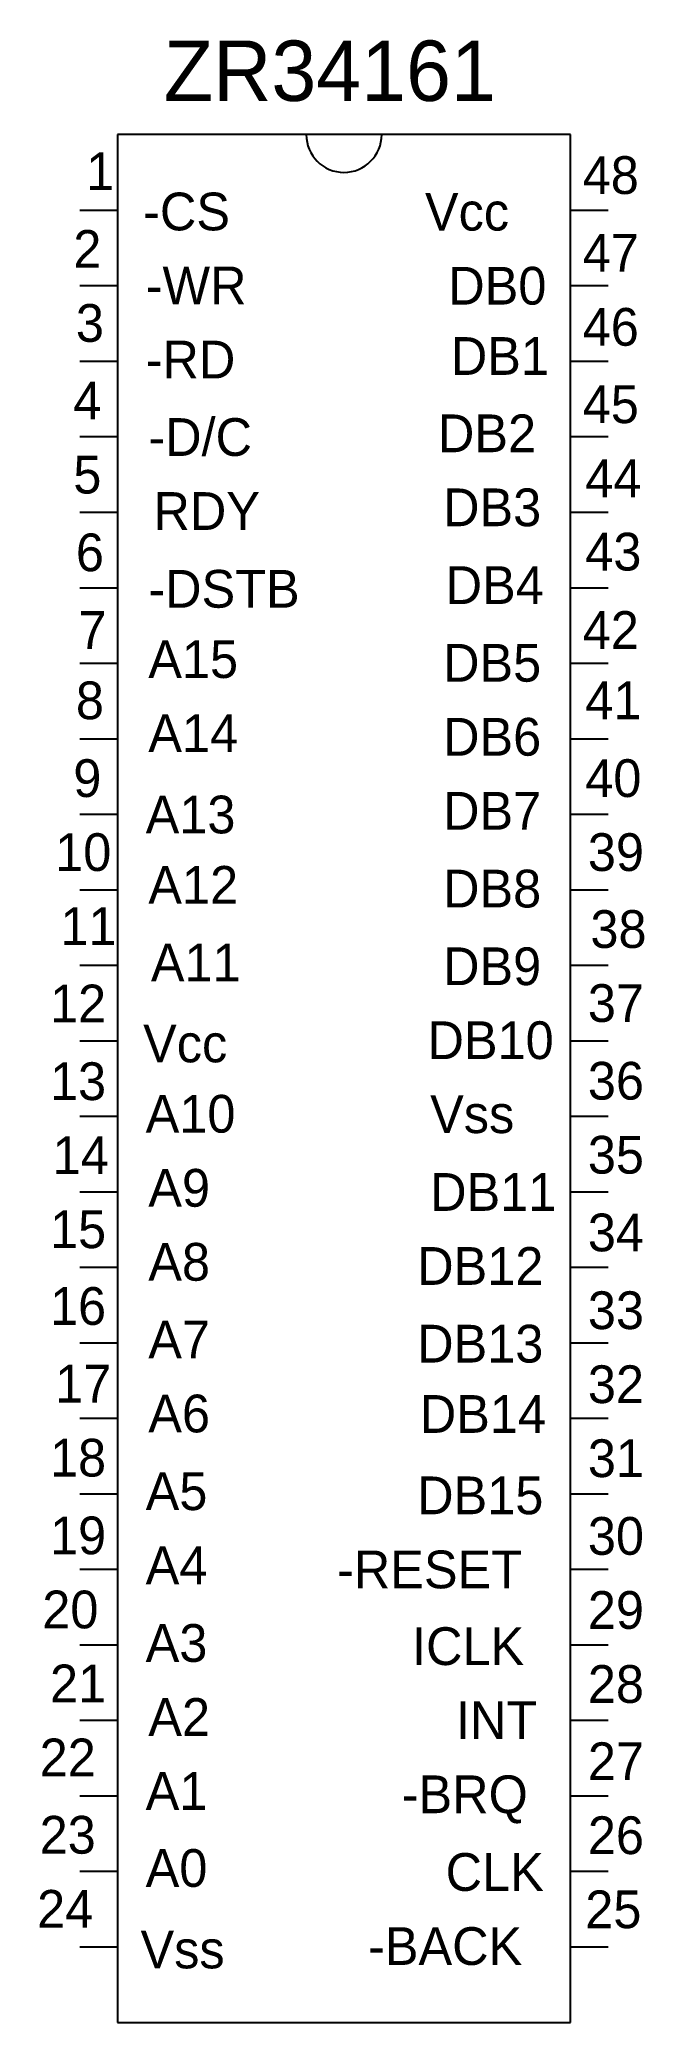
# Model space of a CAD drawing. Extents: x 6.45 to 7.25, y 3.3 to 5.93.
import ezdxf

# ---------------------------------------------------------------- set-up
doc = ezdxf.new("R2010")
doc.units = 0
doc.header["$MEASUREMENT"] = 0
doc.layers.get('0').update_dxf_attribs({"linetype": 'CONTINUOUS'})

msp = doc.modelspace()

# ---------------------------------------------------------------- linework, layer by layer
for p, q in [((6.55, 5.8), (6.55, 3.3)), ((7.15, 5.8), (6.55, 5.8)), ((7.15, 3.3), (7.15, 5.8)), ((6.5, 5.7), (6.55, 5.7)), ((7.15, 5.7), (7.2, 5.7)), ((6.5, 5.6), (6.55, 5.6)), ((7.15, 5.6), (7.2, 5.6)), ((6.5, 5.5), (6.55, 5.5)), ((7.15, 5.5), (7.2, 5.5)), ((6.5, 5.4), (6.55, 5.4)), ((7.15, 5.4), (7.2, 5.4)), ((6.5, 5.3), (6.55, 5.3)), ((7.15, 5.3), (7.2, 5.3)), ((6.5, 5.2), (6.55, 5.2)), ((7.15, 5.2), (7.2, 5.2)), ((6.5, 5.1), (6.55, 5.1)), ((7.15, 5.1), (7.2, 5.1)), ((6.5, 5), (6.55, 5)), ((7.15, 5), (7.2, 5)), ((6.5, 4.9), (6.55, 4.9)), ((7.15, 4.9), (7.2, 4.9)), ((6.5, 4.8), (6.55, 4.8)), ((7.15, 4.8), (7.2, 4.8)), ((6.5, 4.7), (6.55, 4.7)), ((7.15, 4.7), (7.2, 4.7)), ((6.5, 4.6), (6.55, 4.6)), ((7.15, 4.6), (7.2, 4.6)), ((6.5, 4.5), (6.55, 4.5)), ((7.15, 4.5), (7.2, 4.5)), ((6.5, 4.4), (6.55, 4.4)), ((7.15, 4.4), (7.2, 4.4)), ((6.5, 4.3), (6.55, 4.3)), ((7.15, 4.3), (7.2, 4.3)), ((6.5, 4.2), (6.55, 4.2)), ((7.15, 4.2), (7.2, 4.2)), ((6.5, 4.1), (6.55, 4.1)), ((7.15, 4.1), (7.2, 4.1)), ((6.5, 4), (6.55, 4)), ((7.15, 4), (7.2, 4)), ((6.5, 3.9), (6.55, 3.9)), ((7.15, 3.9), (7.2, 3.9)), ((6.5, 3.8), (6.55, 3.8)), ((7.15, 3.8), (7.2, 3.8)), ((6.5, 3.7), (6.55, 3.7)), ((7.15, 3.7), (7.2, 3.7)), ((6.5, 3.6), (6.55, 3.6)), ((7.15, 3.6), (7.2, 3.6)), ((6.5, 3.5), (6.55, 3.5)), ((7.15, 3.5), (7.2, 3.5)), ((6.5, 3.4), (6.55, 3.4)), ((7.15, 3.4), (7.2, 3.4)), ((6.55, 3.3), (7.15, 3.3))]:
    msp.add_line(p, q)
msp.add_arc((6.85, 5.8), 0.05, 180, 0)

# ---------------------------------------------------------------- texts
for s, height, p in [('ZR34161', 0.08, (6.6112, 5.8446)), ('1', 0.05, (6.5084, 5.7265)), ('48', 0.05, (7.1664, 5.7214)), ('-CS', 0.05, (6.5838, 5.6732)), ('Vcc', 0.05, (6.9573, 5.6729)), ('2', 0.05, (6.4913, 5.6236)), ('47', 0.05, (7.1664, 5.6185)), ('-WR', 0.05, (6.5872, 5.5752)), ('DB0', 0.05, (6.9882, 5.5749)), ('3', 0.05, (6.4947, 5.5256)), ('46', 0.05, (7.1664, 5.5204)), ('-RD', 0.05, (6.5872, 5.4771)), ('DB1', 0.05, (6.9916, 5.4818)), ('4', 0.05, (6.4913, 5.4228)), ('45', 0.05, (7.1664, 5.4179)), ('-D/C', 0.05, (6.5907, 5.3745)), ('DB2', 0.05, (6.9745, 5.3794)), ('5', 0.05, (6.4913, 5.3247)), ('44', 0.05, (7.1698, 5.3198)), ('DB3', 0.05, (6.9813, 5.2814)), ('RDY', 0.05, (6.5975, 5.2765)), ('6', 0.05, (6.4947, 5.2218)), ('43', 0.05, (7.1698, 5.2227)), ('DB4', 0.05, (6.9847, 5.1784)), ('-DSTB', 0.05, (6.5907, 5.1735)), ('7', 0.05, (6.4981, 5.1189)), ('42', 0.05, (7.1664, 5.1189)), ('A15', 0.05, (6.5907, 5.0804)), ('DB5', 0.05, (6.9813, 5.0755)), ('8', 0.05, (6.4947, 5.0258)), ('41', 0.05, (7.1698, 5.0258)), ('A14', 0.05, (6.5907, 4.9824)), ('DB6', 0.05, (6.9813, 4.9775)), ('9', 0.05, (6.4913, 4.9228)), ('40', 0.05, (7.1698, 4.9228)), ('A13', 0.05, (6.5872, 4.8746)), ('DB7', 0.05, (6.9813, 4.8795)), ('10', 0.05, (6.4673, 4.8248)), ('39', 0.05, (7.1732, 4.8248)), ('A12', 0.05, (6.5907, 4.7814)), ('DB8', 0.05, (6.9813, 4.7765)), ('11', 0.05, (6.4741, 4.7268)), ('38', 0.05, (7.1766, 4.7229)), ('A11', 0.05, (6.5941, 4.6785)), ('DB9', 0.05, (6.9813, 4.6736)), ('12', 0.05, (6.4604, 4.6243)), ('37', 0.05, (7.1732, 4.6249)), ('Vcc', 0.05, (6.5838, 4.5714)), ('DB10', 0.05, (6.9607, 4.5757)), ('13', 0.05, (6.4604, 4.5214)), ('36', 0.05, (7.1732, 4.522)), ('A10', 0.05, (6.5872, 4.4783)), ('Vss', 0.05, (6.9642, 4.4777)), ('14', 0.05, (6.4639, 4.4234)), ('35', 0.05, (7.1732, 4.424)), ('A9', 0.05, (6.5907, 4.3802)), ('DB11', 0.05, (6.9642, 4.3747)), ('15', 0.05, (6.4604, 4.3253)), ('34', 0.05, (7.1732, 4.3211)), ('A8', 0.05, (6.5907, 4.2822)), ('DB12', 0.05, (6.947, 4.2767)), ('16', 0.05, (6.4604, 4.2237)), ('33', 0.05, (7.1732, 4.2181)), ('A7', 0.05, (6.5907, 4.1793)), ('DB13', 0.05, (6.947, 4.1738)), ('17', 0.05, (6.4673, 4.1208)), ('32', 0.05, (7.1732, 4.1201)), ('A6', 0.05, (6.5907, 4.0813)), ('DB14', 0.05, (6.9505, 4.0807)), ('18', 0.05, (6.4604, 4.0228)), ('31', 0.05, (7.1732, 4.0221)), ('A5', 0.05, (6.5872, 3.9784)), ('DB15', 0.05, (6.947, 3.9729)), ('19', 0.05, (6.4604, 3.9199)), ('30', 0.05, (7.1732, 3.9192)), ('A4', 0.05, (6.5872, 3.8803)), ('-RESET', 0.05, (6.8408, 3.8748)), ('20', 0.05, (6.4502, 3.8218)), ('29', 0.05, (7.1732, 3.8211)), ('A3', 0.05, (6.5872, 3.7774)), ('ICLK', 0.05, (6.9402, 3.7732)), ('21', 0.05, (6.4604, 3.7238)), ('28', 0.05, (7.1732, 3.7231)), ('A2', 0.05, (6.5907, 3.6794)), ('INT', 0.05, (6.9984, 3.6752)), ('22', 0.05, (6.4467, 3.6258)), ('27', 0.05, (7.1732, 3.6208)), ('A1', 0.05, (6.5872, 3.5814)), ('-BRQ', 0.05, (6.9265, 3.577)), ('23', 0.05, (6.4467, 3.5234)), ('26', 0.05, (7.1732, 3.5228)), ('A0', 0.05, (6.5872, 3.4794)), ('CLK', 0.05, (6.9847, 3.4741)), ('24', 0.05, (6.4433, 3.4253)), ('25', 0.05, (7.1698, 3.4247)), ('Vss', 0.05, (6.5804, 3.3715)), ('-BACK', 0.05, (6.8819, 3.376))]:
    msp.add_text(s, height=height).set_placement(p)

doc.saveas('drawing.dxf')
